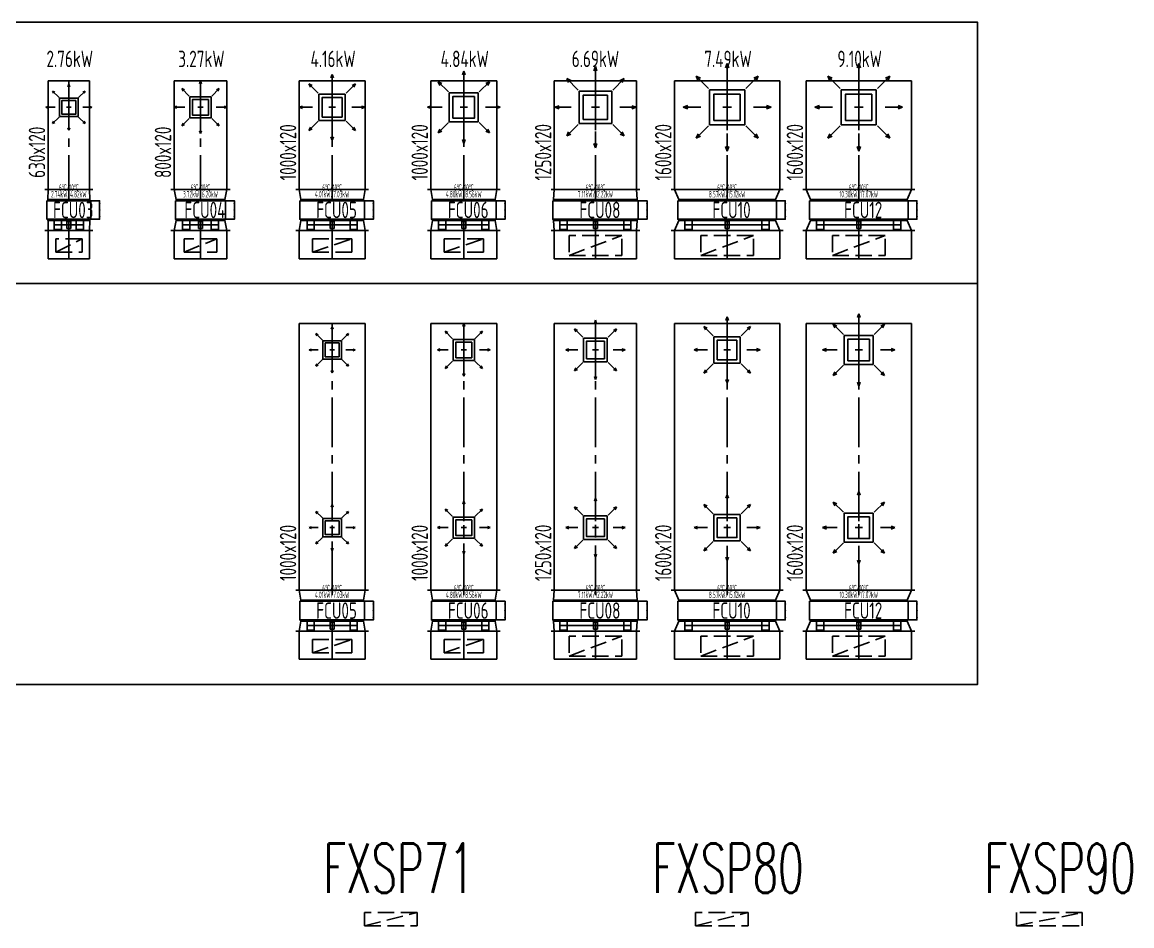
# Model space of a CAD drawing. Extents: x -671963 to 2381076, y -56129 to 1796010.
# Drawn here: x 163155 to 180012, y -41506 to -27779 of the extents above; entities that cross this region are included whole.
import ezdxf
from ezdxf.enums import TextEntityAlignment as Align

# ---------------------------------------------------------------- set-up
doc = ezdxf.new("R2010")
doc.units = 0
doc.header["$LTSCALE"] = 1000
for name, pattern in [('CENTER2', [1.125, 0.75, -0.125, 0.125, -0.125]), ('DASH', [0.35, 0.25, -0.1]), ('HIDDEN', [9.525, 6.35, -3.175])]:
    doc.linetypes.add(name, pattern=pattern)
doc.layers.get('0').update_dxf_attribs({"linetype": 'CONTINUOUS'})
doc.layers.add('AI-注释', color=6, linetype='CONTINUOUS', plot=False)
doc.layers.add('H-DUCT-ACON-MID', color=252, linetype='CENTER2', plot=False)
for name, color, linetype in [('H-DAPP-AAPP', 3, 'CONTINUOUS'), ('H-DAPP-GRIL', 11, 'CONTINUOUS'), ('H-DUCT-ACON', 2, 'CONTINUOUS'), ('H-EQUP-FC', 4, 'CONTINUOUS'), ('M-A-TEXT', 3, 'CONTINUOUS')]:
    doc.layers.add(name, color=color, linetype=linetype)
doc.styles.add('M-TEXT1', font='tj-romans1.shx', dxfattribs={"width": 0.7, "bigfont": 'tj-hztxt1.shx'})
doc.styles.add('TH-STYLE3', font='tssdeng.shx', dxfattribs={"width": 0.8, "bigfont": 'tssdchn.shx'})

# ---------------------------------------------------------------- blocks, each defined once
blk = doc.blocks.new('*U127')
blk.add_line((-232, -388), (232, -388))
for points in [[(-318, -19), (318, -19), (318, 0), (-318, 0)], [(-332, -19), (332, -19), (332, -302), (-332, -302)], [(332, -302), (466, -302), (466, -19), (332, -19)], [(-318, -321), (318, -321), (318, -302), (-318, -302)], [(-222, -456), (-112, -456), (-112, -321), (-222, -321)], [(-30, -441), (30, -441), (30, -336), (-30, -336)], [(222, -456), (112, -456), (112, -321), (222, -321)]]:
    blk.add_lwpolyline(points, close=True)
for p in [(466, -61), (466, -160), (466, -260)]:
    blk.add_point(p)
at = {"color": 3, "style": 'TH-STYLE3', "width": 0.7}
blk.add_text('FCU03', height=250, dxfattribs=at).set_placement((67, -160), align=Align.MIDDLE)
at = {"layer": 'AI-注释', "color": 6, "style": 'TH-STYLE3', "width": 0.5}
for tag, p in [('冷水温差/热水温差', (0, 180)), ('制冷量/制热量', (0, 80))]:
    blk.add_attdef(tag, text='', height=100, dxfattribs=at).set_placement(p, align=Align.MIDDLE)
blk = doc.blocks.new('*U128')
blk.add_line((-282, -388), (282, -388))
for points in [[(-368, -19), (368, -19), (368, 0), (-368, 0)], [(-382, -19), (382, -19), (382, -302), (-382, -302)], [(382, -302), (516, -302), (516, -19), (382, -19)], [(-368, -321), (368, -321), (368, -302), (-368, -302)], [(-272, -456), (-162, -456), (-162, -321), (-272, -321)], [(-30, -441), (30, -441), (30, -336), (-30, -336)], [(272, -456), (162, -456), (162, -321), (272, -321)]]:
    blk.add_lwpolyline(points, close=True)
for p in [(516, -61), (516, -160), (516, -260)]:
    blk.add_point(p)
at = {"color": 3, "style": 'TH-STYLE3', "width": 0.7}
blk.add_text('FCU04', height=250, dxfattribs=at).set_placement((67, -160), align=Align.MIDDLE)
at = {"layer": 'AI-注释', "color": 6, "style": 'TH-STYLE3', "width": 0.5}
for tag, p in [('冷水温差/热水温差', (0, 180)), ('制冷量/制热量', (0, 80))]:
    blk.add_attdef(tag, text='', height=100, dxfattribs=at).set_placement(p, align=Align.MIDDLE)
blk = doc.blocks.new('*U129')
blk.add_line((-392, -388), (392, -388))
for points in [[(-478, -19), (478, -19), (478, 0), (-478, 0)], [(-492, -19), (492, -19), (492, -302), (-492, -302)], [(492, -302), (626, -302), (626, -19), (492, -19)], [(-478, -321), (478, -321), (478, -302), (-478, -302)], [(-382, -456), (-272, -456), (-272, -321), (-382, -321)], [(-30, -441), (30, -441), (30, -336), (-30, -336)], [(382, -456), (272, -456), (272, -321), (382, -321)]]:
    blk.add_lwpolyline(points, close=True)
for p in [(626, -61), (626, -160), (626, -260)]:
    blk.add_point(p)
at = {"color": 3, "style": 'TH-STYLE3', "width": 0.7}
blk.add_text('FCU05', height=250, dxfattribs=at).set_placement((67, -160), align=Align.MIDDLE)
at = {"layer": 'AI-注释', "color": 6, "style": 'TH-STYLE3', "width": 0.5}
for tag, p in [('冷水温差/热水温差', (0, 180)), ('制冷量/制热量', (0, 80))]:
    blk.add_attdef(tag, text='', height=100, dxfattribs=at).set_placement(p, align=Align.MIDDLE)
blk = doc.blocks.new('*U130')
blk.add_line((-392, -388), (392, -388))
for points in [[(-478, -19), (478, -19), (478, 0), (-478, 0)], [(-492, -19), (492, -19), (492, -302), (-492, -302)], [(492, -302), (626, -302), (626, -19), (492, -19)], [(-478, -321), (478, -321), (478, -302), (-478, -302)], [(-382, -456), (-272, -456), (-272, -321), (-382, -321)], [(-30, -441), (30, -441), (30, -336), (-30, -336)], [(382, -456), (272, -456), (272, -321), (382, -321)]]:
    blk.add_lwpolyline(points, close=True)
for p in [(626, -61), (626, -160), (626, -260)]:
    blk.add_point(p)
at = {"color": 3, "style": 'TH-STYLE3', "width": 0.7}
blk.add_text('FCU06', height=250, dxfattribs=at).set_placement((67, -160), align=Align.MIDDLE)
at = {"layer": 'AI-注释', "color": 6, "style": 'TH-STYLE3', "width": 0.5}
for tag, p in [('冷水温差/热水温差', (0, 180)), ('制冷量/制热量', (0, 80))]:
    blk.add_attdef(tag, text='', height=100, dxfattribs=at).set_placement(p, align=Align.MIDDLE)
blk = doc.blocks.new('*U131')
blk.add_line((-550, -388), (550, -388))
for points in [[(-635, -19), (635, -19), (635, 0), (-635, 0)], [(-650, -19), (650, -19), (650, -302), (-650, -302)], [(650, -302), (784, -302), (784, -19), (650, -19)], [(-635, -321), (635, -321), (635, -302), (-635, -302)], [(-540, -456), (-430, -456), (-430, -321), (-540, -321)], [(-30, -441), (30, -441), (30, -336), (-30, -336)], [(540, -456), (430, -456), (430, -321), (540, -321)]]:
    blk.add_lwpolyline(points, close=True)
for p in [(784, -61), (784, -160), (784, -260)]:
    blk.add_point(p)
at = {"color": 3, "style": 'TH-STYLE3', "width": 0.7}
blk.add_text('FCU08', height=250, dxfattribs=at).set_placement((67, -160), align=Align.MIDDLE)
at = {"layer": 'AI-注释', "color": 6, "style": 'TH-STYLE3', "width": 0.5}
for tag, p in [('冷水温差/热水温差', (0, 180)), ('制冷量/制热量', (0, 80))]:
    blk.add_attdef(tag, text='', height=100, dxfattribs=at).set_placement(p, align=Align.MIDDLE)
blk = doc.blocks.new('*U132')
blk.add_line((-650, -388), (650, -388))
for points in [[(-735, -19), (735, -19), (735, 0), (-735, 0)], [(-750, -19), (750, -19), (750, -302), (-750, -302)], [(750, -302), (884, -302), (884, -19), (750, -19)], [(-735, -321), (735, -321), (735, -302), (-735, -302)], [(-640, -456), (-530, -456), (-530, -321), (-640, -321)], [(-30, -441), (30, -441), (30, -336), (-30, -336)], [(640, -456), (530, -456), (530, -321), (640, -321)]]:
    blk.add_lwpolyline(points, close=True)
for p in [(884, -61), (884, -160), (884, -260)]:
    blk.add_point(p)
at = {"color": 3, "style": 'TH-STYLE3', "width": 0.7}
blk.add_text('FCU10', height=250, dxfattribs=at).set_placement((67, -160), align=Align.MIDDLE)
at = {"layer": 'AI-注释', "color": 6, "style": 'TH-STYLE3', "width": 0.5}
for tag, p in [('冷水温差/热水温差', (0, 180)), ('制冷量/制热量', (0, 80))]:
    blk.add_attdef(tag, text='', height=100, dxfattribs=at).set_placement(p, align=Align.MIDDLE)
blk = doc.blocks.new('*U133')
blk.add_line((-650, -388), (650, -388))
for points in [[(-735, -19), (735, -19), (735, 0), (-735, 0)], [(-750, -19), (750, -19), (750, -302), (-750, -302)], [(750, -302), (884, -302), (884, -19), (750, -19)], [(-735, -321), (735, -321), (735, -302), (-735, -302)], [(-640, -456), (-530, -456), (-530, -321), (-640, -321)], [(-30, -441), (30, -441), (30, -336), (-30, -336)], [(640, -456), (530, -456), (530, -321), (640, -321)]]:
    blk.add_lwpolyline(points, close=True)
for p in [(884, -61), (884, -160), (884, -260)]:
    blk.add_point(p)
at = {"color": 3, "style": 'TH-STYLE3', "width": 0.7}
blk.add_text('FCU12', height=250, dxfattribs=at).set_placement((67, -160), align=Align.MIDDLE)
at = {"layer": 'AI-注释', "color": 6, "style": 'TH-STYLE3', "width": 0.5}
for tag, p in [('冷水温差/热水温差', (0, 180)), ('制冷量/制热量', (0, 80))]:
    blk.add_attdef(tag, text='', height=100, dxfattribs=at).set_placement(p, align=Align.MIDDLE)
blk = doc.blocks.new('*U196')
for p, q in [((0, 350), (-13, 313)), ((0, 210), (0, 350)), ((0, 350), (13, 313)), ((-247, 247), (-231, 212)), ((-247, 247), (-212, 231)), ((-148, 148), (-247, 247)), ((148, 148), (247, 247)), ((247, 247), (212, 231)), ((247, 247), (231, 212)), ((-350, 0), (-313, 13)), ((-350, 0), (-313, -13)), ((-210, 0), (-350, 0)), ((-35, 0), (35, 0)), ((0, 35), (0, -35)), ((210, 0), (350, 0)), ((350, 0), (313, 13)), ((350, 0), (313, -13)), ((-148, -148), (-247, -247)), ((148, -148), (247, -247)), ((-247, -247), (-231, -212)), ((-247, -247), (-212, -231)), ((0, -350), (-13, -313)), ((0, -210), (0, -350)), ((0, -350), (13, -313)), ((247, -247), (212, -231)), ((247, -247), (231, -212))]:
    blk.add_line(p, q)
at = {"linetype": 'HIDDEN'}
blk.add_lwpolyline([(-140, -140), (140, -140), (140, 140), (-140, 140)], close=True, dxfattribs=at)
blk.add_lwpolyline([(-105, -105), (105, -105), (105, 105), (-105, 105)], close=True)
at = {"layer": 'AI-注释', "style": 'TH-STYLE3', "width": 0.7}
blk.add_attdef('风量', text='', height=100, dxfattribs=at).set_placement((0, 0), align=Align.MIDDLE_CENTER)
blk = doc.blocks.new('*U176')
at = {"linetype": 'DASH'}
blk.add_line((-200, -100), (200, 100), dxfattribs=at)
blk.add_lwpolyline([(-200, -100), (200, -100), (200, 100), (-200, 100)], close=True, dxfattribs=at)
at = {"layer": 'AI-注释', "style": 'TH-STYLE3', "width": 0.7}
blk.add_attdef('风量', text='', height=100, dxfattribs=at).set_placement((0, 0), align=Align.MIDDLE_CENTER)
blk = doc.blocks.new('*U177')
for p, q in [((0, 400), (-15, 358)), ((0, 240), (0, 400)), ((0, 400), (15, 358)), ((-283, 283), (-264, 243)), ((-283, 283), (-243, 264)), ((-170, 170), (-283, 283)), ((170, 170), (283, 283)), ((283, 283), (243, 264)), ((283, 283), (264, 243)), ((-400, 0), (-358, 15)), ((-400, 0), (-358, -15)), ((-240, 0), (-400, 0)), ((-40, 0), (40, 0)), ((0, 40), (0, -40)), ((240, 0), (400, 0)), ((400, 0), (358, 15)), ((400, 0), (358, -15)), ((-170, -170), (-283, -283)), ((-283, -283), (-264, -243)), ((-283, -283), (-243, -264)), ((0, -240), (0, -400)), ((170, -170), (283, -283)), ((283, -283), (243, -264)), ((283, -283), (264, -243)), ((0, -400), (-15, -358)), ((0, -400), (15, -358))]:
    blk.add_line(p, q)
at = {"linetype": 'HIDDEN'}
blk.add_lwpolyline([(-160, -160), (160, -160), (160, 160), (-160, 160)], close=True, dxfattribs=at)
blk.add_lwpolyline([(-120, -120), (120, -120), (120, 120), (-120, 120)], close=True)
at = {"layer": 'AI-注释', "style": 'TH-STYLE3', "width": 0.7}
blk.add_attdef('风量', text='', height=100, dxfattribs=at).set_placement((0, 0), align=Align.MIDDLE_CENTER)
blk = doc.blocks.new('*U175')
at = {"linetype": 'DASH'}
blk.add_line((-250, -100), (250, 100), dxfattribs=at)
blk.add_lwpolyline([(-250, -100), (250, -100), (250, 100), (-250, 100)], close=True, dxfattribs=at)
at = {"layer": 'AI-注释', "style": 'TH-STYLE3', "width": 0.7}
blk.add_attdef('风量', text='', height=100, dxfattribs=at).set_placement((0, 0), align=Align.MIDDLE_CENTER)
blk = doc.blocks.new('*U193')
for p, q in [((-354, 354), (-330, 303)), ((-354, 354), (-303, 330)), ((-212, 212), (-354, 354)), ((0, 500), (-19, 448)), ((0, 300), (0, 500)), ((0, 500), (19, 448)), ((212, 212), (354, 354)), ((354, 354), (303, 330)), ((354, 354), (330, 303)), ((-500, 0), (-448, 19)), ((-500, 0), (-448, -19)), ((-300, 0), (-500, 0)), ((-50, 0), (50, 0)), ((0, 50), (0, -50)), ((300, 0), (500, 0)), ((500, 0), (448, 19)), ((500, 0), (448, -19)), ((-212, -212), (-354, -354)), ((-354, -354), (-330, -303)), ((-354, -354), (-303, -330)), ((0, -300), (0, -500)), ((212, -212), (354, -354)), ((354, -354), (303, -330)), ((354, -354), (330, -303)), ((0, -500), (-19, -448)), ((0, -500), (19, -448))]:
    blk.add_line(p, q)
at = {"linetype": 'HIDDEN'}
blk.add_lwpolyline([(-200, -200), (200, -200), (200, 200), (-200, 200)], close=True, dxfattribs=at)
blk.add_lwpolyline([(-150, -150), (150, -150), (150, 150), (-150, 150)], close=True)
at = {"layer": 'AI-注释', "style": 'TH-STYLE3', "width": 0.7}
blk.add_attdef('风量', text='', height=100, dxfattribs=at).set_placement((0, 0), align=Align.MIDDLE_CENTER)
blk = doc.blocks.new('*U181')
for p, q in [((0, 550), (-21, 492)), ((0, 330), (0, 550)), ((0, 550), (21, 492)), ((-389, 389), (-363, 333)), ((-389, 389), (-333, 363)), ((-233, 233), (-389, 389)), ((233, 233), (389, 389)), ((389, 389), (333, 363)), ((389, 389), (363, 333)), ((-550, 0), (-492, 21)), ((-550, 0), (-492, -21)), ((-330, 0), (-550, 0)), ((-55, 0), (55, 0)), ((0, 55), (0, -55)), ((330, 0), (550, 0)), ((550, 0), (492, 21)), ((550, 0), (492, -21)), ((-233, -233), (-389, -389)), ((-389, -389), (-363, -333)), ((0, -330), (0, -550)), ((233, -233), (389, -389)), ((389, -389), (363, -333)), ((-389, -389), (-333, -363)), ((0, -550), (-21, -492)), ((0, -550), (21, -492)), ((389, -389), (333, -363))]:
    blk.add_line(p, q)
at = {"linetype": 'HIDDEN'}
blk.add_lwpolyline([(-220, -220), (220, -220), (220, 220), (-220, 220)], close=True, dxfattribs=at)
blk.add_lwpolyline([(-165, -165), (165, -165), (165, 165), (-165, 165)], close=True)
at = {"layer": 'AI-注释', "style": 'TH-STYLE3', "width": 0.7}
blk.add_attdef('风量', text='', height=100, dxfattribs=at).set_placement((0, 0), align=Align.MIDDLE_CENTER)
blk = doc.blocks.new('*U178')
for p, q in [((0, 617), (-23, 552)), ((0, 370), (0, 617)), ((0, 617), (23, 552)), ((-436, 436), (-407, 374)), ((-436, 436), (-374, 407)), ((-262, 262), (-436, 436)), ((262, 262), (436, 436)), ((436, 436), (374, 407)), ((436, 436), (407, 374)), ((-617, 0), (-552, 23)), ((-617, 0), (-552, -23)), ((-370, 0), (-617, 0)), ((-62, 0), (62, 0)), ((0, 62), (0, -62)), ((370, 0), (617, 0)), ((617, 0), (552, 23)), ((617, 0), (552, -23)), ((-262, -262), (-436, -436)), ((262, -262), (436, -436)), ((-436, -436), (-407, -374)), ((-436, -436), (-374, -407)), ((0, -370), (0, -617)), ((436, -436), (374, -407)), ((436, -436), (407, -374)), ((0, -617), (-23, -552)), ((0, -617), (23, -552))]:
    blk.add_line(p, q)
at = {"linetype": 'HIDDEN'}
blk.add_lwpolyline([(-247, -247), (247, -247), (247, 247), (-247, 247)], close=True, dxfattribs=at)
blk.add_lwpolyline([(-185, -185), (185, -185), (185, 185), (-185, 185)], close=True)
at = {"layer": 'AI-注释', "style": 'TH-STYLE3', "width": 0.7}
blk.add_attdef('风量', text='', height=100, dxfattribs=at).set_placement((0, 0), align=Align.MIDDLE_CENTER)
blk = doc.blocks.new('*U182')
for p, q in [((0, 667), (-25, 597)), ((0, 400), (0, 667)), ((0, 667), (25, 597)), ((-471, 471), (-440, 404)), ((-471, 471), (-404, 440)), ((-283, 283), (-471, 471)), ((283, 283), (471, 471)), ((471, 471), (404, 440)), ((471, 471), (440, 404)), ((-667, 0), (-597, 25)), ((-667, 0), (-597, -25)), ((-400, 0), (-667, 0)), ((-67, 0), (67, 0)), ((0, 67), (0, -67)), ((400, 0), (667, 0)), ((667, 0), (597, 25)), ((667, 0), (597, -25)), ((-283, -283), (-471, -471)), ((283, -283), (471, -471)), ((-471, -471), (-440, -404)), ((-471, -471), (-404, -440)), ((0, -400), (0, -667)), ((471, -471), (404, -440)), ((471, -471), (440, -404)), ((0, -667), (-25, -597)), ((0, -667), (25, -597))]:
    blk.add_line(p, q)
at = {"linetype": 'HIDDEN'}
blk.add_lwpolyline([(-267, -267), (267, -267), (267, 267), (-267, 267)], close=True, dxfattribs=at)
blk.add_lwpolyline([(-200, -200), (200, -200), (200, 200), (-200, 200)], close=True)
at = {"layer": 'AI-注释', "style": 'TH-STYLE3', "width": 0.7}
blk.add_attdef('风量', text='', height=100, dxfattribs=at).set_placement((0, 0), align=Align.MIDDLE_CENTER)
blk = doc.blocks.new('*U179')
for p, q in [((0, 667), (-25, 597)), ((0, 400), (0, 667)), ((0, 667), (25, 597)), ((-471, 471), (-440, 404)), ((-471, 471), (-404, 440)), ((-283, 283), (-471, 471)), ((283, 283), (471, 471)), ((471, 471), (404, 440)), ((471, 471), (440, 404)), ((-667, 0), (-597, 25)), ((-667, 0), (-597, -25)), ((-400, 0), (-667, 0)), ((-67, 0), (67, 0)), ((0, 67), (0, -67)), ((400, 0), (667, 0)), ((667, 0), (597, 25)), ((667, 0), (597, -25)), ((-283, -283), (-471, -471)), ((283, -283), (471, -471)), ((-471, -471), (-440, -404)), ((-471, -471), (-404, -440)), ((0, -400), (0, -667)), ((471, -471), (404, -440)), ((471, -471), (440, -404)), ((0, -667), (-25, -597)), ((0, -667), (25, -597))]:
    blk.add_line(p, q)
at = {"linetype": 'HIDDEN'}
blk.add_lwpolyline([(-267, -267), (267, -267), (267, 267), (-267, 267)], close=True, dxfattribs=at)
blk.add_lwpolyline([(-200, -200), (200, -200), (200, 200), (-200, 200)], close=True)
at = {"layer": 'AI-注释', "style": 'TH-STYLE3', "width": 0.7}
blk.add_attdef('风量', text='', height=100, dxfattribs=at).set_placement((0, 0), align=Align.MIDDLE_CENTER)
blk = doc.blocks.new('*U180')
at = {"linetype": 'DASH'}
blk.add_line((-300, -100), (300, 100), dxfattribs=at)
blk.add_lwpolyline([(-300, -100), (300, -100), (300, 100), (-300, 100)], close=True, dxfattribs=at)
at = {"layer": 'AI-注释', "style": 'TH-STYLE3', "width": 0.7}
blk.add_attdef('风量', text='', height=100, dxfattribs=at).set_placement((0, 0), align=Align.MIDDLE_CENTER)
blk = doc.blocks.new('*U183')
at = {"linetype": 'DASH'}
blk.add_line((-300, -100), (300, 100), dxfattribs=at)
blk.add_lwpolyline([(-300, -100), (300, -100), (300, 100), (-300, 100)], close=True, dxfattribs=at)
at = {"layer": 'AI-注释', "style": 'TH-STYLE3', "width": 0.7}
blk.add_attdef('风量', text='', height=100, dxfattribs=at).set_placement((0, 0), align=Align.MIDDLE_CENTER)
blk = doc.blocks.new('*U184')
at = {"linetype": 'DASH'}
blk.add_line((-400, -150), (400, 150), dxfattribs=at)
blk.add_lwpolyline([(-400, -150), (400, -150), (400, 150), (-400, 150)], close=True, dxfattribs=at)
at = {"layer": 'AI-注释', "style": 'TH-STYLE3', "width": 0.7}
blk.add_attdef('风量', text='', height=100, dxfattribs=at).set_placement((0, 0), align=Align.MIDDLE_CENTER)
blk = doc.blocks.new('*U194')
at = {"linetype": 'DASH'}
blk.add_line((-400, -150), (400, 150), dxfattribs=at)
blk.add_lwpolyline([(-400, -150), (400, -150), (400, 150), (-400, 150)], close=True, dxfattribs=at)
at = {"layer": 'AI-注释', "style": 'TH-STYLE3', "width": 0.7}
blk.add_attdef('风量', text='', height=100, dxfattribs=at).set_placement((0, 0), align=Align.MIDDLE_CENTER)
blk = doc.blocks.new('*U195')
at = {"linetype": 'DASH'}
blk.add_line((-400, -150), (400, 150), dxfattribs=at)
blk.add_lwpolyline([(-400, -150), (400, -150), (400, 150), (-400, 150)], close=True, dxfattribs=at)
at = {"layer": 'AI-注释', "style": 'TH-STYLE3', "width": 0.7}
blk.add_attdef('风量', text='', height=100, dxfattribs=at).set_placement((0, 0), align=Align.MIDDLE_CENTER)
blk = doc.blocks.new('*U185')
for p, q in [((0, 400), (-15, 358)), ((0, 240), (0, 400)), ((0, 400), (15, 358)), ((-283, 283), (-264, 243)), ((-283, 283), (-243, 264)), ((-170, 170), (-283, 283)), ((170, 170), (283, 283)), ((283, 283), (243, 264)), ((283, 283), (264, 243)), ((-400, 0), (-358, 15)), ((-400, 0), (-358, -15)), ((-240, 0), (-400, 0)), ((-40, 0), (40, 0)), ((0, 40), (0, -40)), ((240, 0), (400, 0)), ((400, 0), (358, 15)), ((400, 0), (358, -15)), ((-170, -170), (-283, -283)), ((-283, -283), (-264, -243)), ((-283, -283), (-243, -264)), ((0, -240), (0, -400)), ((170, -170), (283, -283)), ((283, -283), (243, -264)), ((283, -283), (264, -243)), ((0, -400), (-15, -358)), ((0, -400), (15, -358))]:
    blk.add_line(p, q)
at = {"linetype": 'HIDDEN'}
blk.add_lwpolyline([(-160, -160), (160, -160), (160, 160), (-160, 160)], close=True, dxfattribs=at)
blk.add_lwpolyline([(-120, -120), (120, -120), (120, 120), (-120, 120)], close=True)
at = {"layer": 'AI-注释', "style": 'TH-STYLE3', "width": 0.7}
blk.add_attdef('风量', text='', height=100, dxfattribs=at).set_placement((0, 0), align=Align.MIDDLE_CENTER)
blk = doc.blocks.new('*U186')
for p, q in [((0, 450), (-17, 403)), ((0, 270), (0, 450)), ((0, 450), (17, 403)), ((-318, 318), (-297, 273)), ((-318, 318), (-273, 297)), ((-191, 191), (-318, 318)), ((191, 191), (318, 318)), ((318, 318), (273, 297)), ((318, 318), (297, 273)), ((-450, 0), (-403, 17)), ((-450, 0), (-403, -17)), ((-270, 0), (-450, 0)), ((-45, 0), (45, 0)), ((0, 45), (0, -45)), ((270, 0), (450, 0)), ((450, 0), (403, 17)), ((450, 0), (403, -17)), ((-191, -191), (-318, -318)), ((-318, -318), (-297, -273)), ((-318, -318), (-273, -297)), ((0, -270), (0, -450)), ((191, -191), (318, -318)), ((318, -318), (273, -297)), ((318, -318), (297, -273)), ((0, -450), (-17, -403)), ((0, -450), (17, -403))]:
    blk.add_line(p, q)
at = {"linetype": 'HIDDEN'}
blk.add_lwpolyline([(-180, -180), (180, -180), (180, 180), (-180, 180)], close=True, dxfattribs=at)
blk.add_lwpolyline([(-135, -135), (135, -135), (135, 135), (-135, 135)], close=True)
at = {"layer": 'AI-注释', "style": 'TH-STYLE3', "width": 0.7}
blk.add_attdef('风量', text='', height=100, dxfattribs=at).set_placement((0, 0), align=Align.MIDDLE_CENTER)
blk = doc.blocks.new('*U187')
for p, q in [((-354, 354), (-330, 303)), ((-354, 354), (-303, 330)), ((-212, 212), (-354, 354)), ((0, 500), (-19, 448)), ((0, 300), (0, 500)), ((0, 500), (19, 448)), ((212, 212), (354, 354)), ((354, 354), (303, 330)), ((354, 354), (330, 303)), ((-500, 0), (-448, 19)), ((-500, 0), (-448, -19)), ((-300, 0), (-500, 0)), ((-50, 0), (50, 0)), ((0, 50), (0, -50)), ((300, 0), (500, 0)), ((500, 0), (448, 19)), ((500, 0), (448, -19)), ((-212, -212), (-354, -354)), ((-354, -354), (-330, -303)), ((-354, -354), (-303, -330)), ((0, -300), (0, -500)), ((212, -212), (354, -354)), ((354, -354), (303, -330)), ((354, -354), (330, -303)), ((0, -500), (-19, -448)), ((0, -500), (19, -448))]:
    blk.add_line(p, q)
at = {"linetype": 'HIDDEN'}
blk.add_lwpolyline([(-200, -200), (200, -200), (200, 200), (-200, 200)], close=True, dxfattribs=at)
blk.add_lwpolyline([(-150, -150), (150, -150), (150, 150), (-150, 150)], close=True)
at = {"layer": 'AI-注释', "style": 'TH-STYLE3', "width": 0.7}
blk.add_attdef('风量', text='', height=100, dxfattribs=at).set_placement((0, 0), align=Align.MIDDLE_CENTER)
blk = doc.blocks.new('*U188')
at = {"linetype": 'DASH'}
blk.add_line((-300, -100), (300, 100), dxfattribs=at)
blk.add_lwpolyline([(-300, -100), (300, -100), (300, 100), (-300, 100)], close=True, dxfattribs=at)
at = {"layer": 'AI-注释', "style": 'TH-STYLE3', "width": 0.7}
blk.add_attdef('风量', text='', height=100, dxfattribs=at).set_placement((0, 0), align=Align.MIDDLE_CENTER)
blk = doc.blocks.new('*U189')
at = {"linetype": 'DASH'}
blk.add_line((-300, -100), (300, 100), dxfattribs=at)
blk.add_lwpolyline([(-300, -100), (300, -100), (300, 100), (-300, 100)], close=True, dxfattribs=at)
at = {"layer": 'AI-注释', "style": 'TH-STYLE3', "width": 0.7}
blk.add_attdef('风量', text='', height=100, dxfattribs=at).set_placement((0, 0), align=Align.MIDDLE_CENTER)
blk = doc.blocks.new('*U190')
at = {"linetype": 'DASH'}
blk.add_line((-400, -150), (400, 150), dxfattribs=at)
blk.add_lwpolyline([(-400, -150), (400, -150), (400, 150), (-400, 150)], close=True, dxfattribs=at)
at = {"layer": 'AI-注释', "style": 'TH-STYLE3', "width": 0.7}
blk.add_attdef('风量', text='', height=100, dxfattribs=at).set_placement((0, 0), align=Align.MIDDLE_CENTER)
blk = doc.blocks.new('*U191')
at = {"linetype": 'DASH'}
blk.add_line((-400, -150), (400, 150), dxfattribs=at)
blk.add_lwpolyline([(-400, -150), (400, -150), (400, 150), (-400, 150)], close=True, dxfattribs=at)
at = {"layer": 'AI-注释', "style": 'TH-STYLE3', "width": 0.7}
blk.add_attdef('风量', text='', height=100, dxfattribs=at).set_placement((0, 0), align=Align.MIDDLE_CENTER)
blk = doc.blocks.new('*U192')
at = {"linetype": 'DASH'}
blk.add_line((-400, -150), (400, 150), dxfattribs=at)
blk.add_lwpolyline([(-400, -150), (400, -150), (400, 150), (-400, 150)], close=True, dxfattribs=at)
at = {"layer": 'AI-注释', "style": 'TH-STYLE3', "width": 0.7}
blk.add_attdef('风量', text='', height=100, dxfattribs=at).set_placement((0, 0), align=Align.MIDDLE_CENTER)
blk = doc.blocks.new('*U198')
for p, q in [((0, 400), (-15, 358)), ((0, 240), (0, 400)), ((0, 400), (15, 358)), ((-283, 283), (-264, 243)), ((-283, 283), (-243, 264)), ((-170, 170), (-283, 283)), ((170, 170), (283, 283)), ((283, 283), (243, 264)), ((283, 283), (264, 243)), ((-400, 0), (-358, 15)), ((-400, 0), (-358, -15)), ((-240, 0), (-400, 0)), ((-40, 0), (40, 0)), ((0, 40), (0, -40)), ((240, 0), (400, 0)), ((400, 0), (358, 15)), ((400, 0), (358, -15)), ((-170, -170), (-283, -283)), ((-283, -283), (-264, -243)), ((-283, -283), (-243, -264)), ((0, -240), (0, -400)), ((170, -170), (283, -283)), ((283, -283), (243, -264)), ((283, -283), (264, -243)), ((0, -400), (-15, -358)), ((0, -400), (15, -358))]:
    blk.add_line(p, q)
at = {"linetype": 'HIDDEN'}
blk.add_lwpolyline([(-160, -160), (160, -160), (160, 160), (-160, 160)], close=True, dxfattribs=at)
blk.add_lwpolyline([(-120, -120), (120, -120), (120, 120), (-120, 120)], close=True)
at = {"layer": 'AI-注释', "style": 'TH-STYLE3', "width": 0.7}
blk.add_attdef('风量', text='', height=100, dxfattribs=at).set_placement((0, 0), align=Align.MIDDLE_CENTER)
blk = doc.blocks.new('*U199')
for p, q in [((0, 450), (-17, 403)), ((0, 270), (0, 450)), ((0, 450), (17, 403)), ((-318, 318), (-297, 273)), ((-318, 318), (-273, 297)), ((-191, 191), (-318, 318)), ((191, 191), (318, 318)), ((318, 318), (273, 297)), ((318, 318), (297, 273)), ((-450, 0), (-403, 17)), ((-450, 0), (-403, -17)), ((-270, 0), (-450, 0)), ((-45, 0), (45, 0)), ((0, 45), (0, -45)), ((270, 0), (450, 0)), ((450, 0), (403, 17)), ((450, 0), (403, -17)), ((-191, -191), (-318, -318)), ((-318, -318), (-297, -273)), ((-318, -318), (-273, -297)), ((0, -270), (0, -450)), ((191, -191), (318, -318)), ((318, -318), (273, -297)), ((318, -318), (297, -273)), ((0, -450), (-17, -403)), ((0, -450), (17, -403))]:
    blk.add_line(p, q)
at = {"linetype": 'HIDDEN'}
blk.add_lwpolyline([(-180, -180), (180, -180), (180, 180), (-180, 180)], close=True, dxfattribs=at)
blk.add_lwpolyline([(-135, -135), (135, -135), (135, 135), (-135, 135)], close=True)
at = {"layer": 'AI-注释', "style": 'TH-STYLE3', "width": 0.7}
blk.add_attdef('风量', text='', height=100, dxfattribs=at).set_placement((0, 0), align=Align.MIDDLE_CENTER)
blk = doc.blocks.new('*U200')
for p, q in [((-354, 354), (-330, 303)), ((-354, 354), (-303, 330)), ((-212, 212), (-354, 354)), ((0, 500), (-19, 448)), ((0, 300), (0, 500)), ((0, 500), (19, 448)), ((212, 212), (354, 354)), ((354, 354), (303, 330)), ((354, 354), (330, 303)), ((-500, 0), (-448, 19)), ((-500, 0), (-448, -19)), ((-300, 0), (-500, 0)), ((-50, 0), (50, 0)), ((0, 50), (0, -50)), ((300, 0), (500, 0)), ((500, 0), (448, 19)), ((500, 0), (448, -19)), ((-212, -212), (-354, -354)), ((-354, -354), (-330, -303)), ((-354, -354), (-303, -330)), ((0, -300), (0, -500)), ((212, -212), (354, -354)), ((354, -354), (303, -330)), ((354, -354), (330, -303)), ((0, -500), (-19, -448)), ((0, -500), (19, -448))]:
    blk.add_line(p, q)
at = {"linetype": 'HIDDEN'}
blk.add_lwpolyline([(-200, -200), (200, -200), (200, 200), (-200, 200)], close=True, dxfattribs=at)
blk.add_lwpolyline([(-150, -150), (150, -150), (150, 150), (-150, 150)], close=True)
at = {"layer": 'AI-注释', "style": 'TH-STYLE3', "width": 0.7}
blk.add_attdef('风量', text='', height=100, dxfattribs=at).set_placement((0, 0), align=Align.MIDDLE_CENTER)
blk = doc.blocks.new('*U206')
at = {"linetype": 'DASH'}
blk.add_line((-400, -100), (400, 100), dxfattribs=at)
blk.add_lwpolyline([(-400, -100), (400, -100), (400, 100), (-400, 100)], close=True, dxfattribs=at)
at = {"layer": 'AI-注释', "style": 'TH-STYLE3', "width": 0.7}
blk.add_attdef('风量', text='', height=100, dxfattribs=at).set_placement((0, 0), align=Align.MIDDLE_CENTER)
blk = doc.blocks.new('*U207')
at = {"linetype": 'DASH'}
blk.add_line((-500, -100), (500, 100), dxfattribs=at)
blk.add_lwpolyline([(-500, -100), (500, -100), (500, 100), (-500, 100)], close=True, dxfattribs=at)
at = {"layer": 'AI-注释', "style": 'TH-STYLE3', "width": 0.7}
blk.add_attdef('风量', text='', height=100, dxfattribs=at).set_placement((0, 0), align=Align.MIDDLE_CENTER)

msp = doc.modelspace()

# ---------------------------------------------------------------- linework, layer by layer
msp.add_line((177668.5519, -31749.3984), (160171.1996, -31749.3984))
msp.add_lwpolyline([(160171.1996, -27779.26), (177668.5519, -27779.26), (177668.5519, -37839.7233), (160171.1996, -37839.7233)], close=True)
at = {"layer": 'H-DAPP-AAPP'}
for p, q in [((163498.5892, -30321.7229), (164228.5892, -30321.7229)), ((165413.5892, -30321.7229), (166313.5892, -30321.7229)), ((167313.5892, -30321.7229), (168413.5892, -30321.7229)), ((169313.5892, -30321.7229), (170413.5892, -30321.7229)), ((171188.5892, -30321.7229), (172538.5892, -30321.7229)), ((173013.5892, -30321.7229), (174713.5892, -30321.7229)), ((175013.5892, -30321.7229), (176713.5892, -30321.7229)), ((163498.5892, -30942.7229), (164228.5892, -30942.7229)), ((165413.5892, -30942.7229), (166313.5892, -30942.7229)), ((167313.5892, -30942.7229), (168413.5892, -30942.7229)), ((169313.5892, -30942.7229), (170413.5892, -30942.7229)), ((171188.5892, -30942.7229), (172538.5892, -30942.7229)), ((173013.5892, -30942.7229), (174713.5892, -30942.7229)), ((175013.5892, -30942.7229), (176713.5892, -30942.7229)), ((167313.5892, -36407.4484), (168413.5892, -36407.4484)), ((169313.5892, -36407.4484), (170413.5892, -36407.4484)), ((171188.5892, -36407.4484), (172538.5892, -36407.4484)), ((173013.5892, -36407.4484), (174713.5892, -36407.4484)), ((175013.5892, -36407.4484), (176713.5892, -36407.4484)), ((167313.5892, -37028.4484), (168413.5892, -37028.4484)), ((169313.5892, -37028.4484), (170413.5892, -37028.4484)), ((171188.5892, -37028.4484), (172538.5892, -37028.4484)), ((173013.5892, -37028.4484), (174713.5892, -37028.4484)), ((175013.5892, -37028.4484), (176713.5892, -37028.4484))]:
    msp.add_line(p, q, dxfattribs=at)
at = {"layer": 'H-DUCT-ACON'}
for p, q in [((163548.5892, -28671.7229), (163548.5892, -30321.7229)), ((163548.5892, -28671.7229), (164178.5892, -28671.7229)), ((164178.5892, -28671.7229), (164178.5892, -30321.7229)), ((165463.5892, -28671.7229), (165463.5892, -30321.7229)), ((165463.5892, -28671.7229), (166263.5892, -28671.7229)), ((166263.5892, -28671.7229), (166263.5892, -30321.7229)), ((167363.5892, -28671.7229), (167363.5892, -30321.7229)), ((167363.5892, -28671.7229), (168363.5892, -28671.7229)), ((168363.5892, -28671.7229), (168363.5892, -30321.7229)), ((169363.5892, -28671.7229), (169363.5892, -30321.7229)), ((169363.5892, -28671.7229), (170363.5892, -28671.7229)), ((170363.5892, -28671.7229), (170363.5892, -30321.7229)), ((171238.5892, -28671.7229), (171238.5892, -30321.7229)), ((171238.5892, -28671.7229), (172488.5892, -28671.7229)), ((172488.5892, -28671.7229), (172488.5892, -30321.7229)), ((173063.5892, -28671.7229), (173063.5892, -30321.7229)), ((173063.5892, -28671.7229), (174663.5892, -28671.7229)), ((174663.5892, -28671.7229), (174663.5892, -30321.7229)), ((175063.5892, -28671.7229), (175063.5892, -30321.7229)), ((175063.5892, -28671.7229), (176663.5892, -28671.7229)), ((176663.5892, -28671.7229), (176663.5892, -30321.7229)), ((163548.5892, -30321.7229), (163546.0892, -30471.7229)), ((164178.5892, -30321.7229), (164181.0892, -30471.7229)), ((165463.5892, -30321.7229), (165496.0892, -30471.7229)), ((166263.5892, -30321.7229), (166231.0892, -30471.7229)), ((167363.5892, -30321.7229), (167386.0892, -30471.7229)), ((168363.5892, -30321.7229), (168341.0892, -30471.7229)), ((169363.5892, -30321.7229), (169386.0892, -30471.7229)), ((170363.5892, -30321.7229), (170341.0892, -30471.7229)), ((171238.5892, -30321.7229), (171228.5892, -30471.7229)), ((172488.5892, -30321.7229), (172498.5892, -30471.7229)), ((173063.5892, -30321.7229), (173128.5892, -30471.7229)), ((174663.5892, -30321.7229), (174598.5892, -30471.7229)), ((175063.5892, -30321.7229), (175128.5892, -30471.7229)), ((176663.5892, -30321.7229), (176598.5892, -30471.7229)), ((163548.5892, -30942.7229), (163548.5892, -30792.7229)), ((164178.5892, -30942.7229), (164181.0892, -30792.7229)), ((165463.5892, -30942.7229), (165496.0892, -30792.7229)), ((166263.5892, -30942.7229), (166231.0892, -30792.7229)), ((167363.5892, -30942.7229), (167386.0892, -30792.7229)), ((168363.5892, -30942.7229), (168341.0892, -30792.7229)), ((169363.5892, -30942.7229), (169386.0892, -30792.7229)), ((170363.5892, -30942.7229), (170341.0892, -30792.7229)), ((171238.5892, -30942.7229), (171228.5892, -30792.7229)), ((172488.5892, -30942.7229), (172498.5892, -30792.7229)), ((173063.5892, -30942.7229), (173128.5892, -30792.7229)), ((174663.5892, -30942.7229), (174598.5892, -30792.7229)), ((175063.5892, -30942.7229), (175128.5892, -30792.7229)), ((176663.5892, -30942.7229), (176598.5892, -30792.7229)), ((163548.5892, -31371.7229), (163548.5892, -30942.7229)), ((164178.5892, -31371.7229), (164178.5892, -30942.7229)), ((165463.5892, -31371.7229), (165463.5892, -30942.7229)), ((166263.5892, -31371.7229), (166263.5892, -30942.7229)), ((167363.5892, -31371.7229), (167363.5892, -30942.7229)), ((168363.5892, -31371.7229), (168363.5892, -30942.7229)), ((169363.5892, -31371.7229), (169363.5892, -30942.7229)), ((170363.5892, -31371.7229), (170363.5892, -30942.7229)), ((171238.5892, -31371.7229), (171238.5892, -30942.7229)), ((172488.5892, -31371.7229), (172488.5892, -30942.7229)), ((173063.5892, -31371.7229), (173063.5892, -30942.7229)), ((174663.5892, -31371.7229), (174663.5892, -30942.7229)), ((175063.5892, -31371.7229), (175063.5892, -30942.7229)), ((176663.5892, -31371.7229), (176663.5892, -30942.7229)), ((164178.5892, -31371.7229), (163548.5892, -31371.7229)), ((166263.5892, -31371.7229), (165463.5892, -31371.7229)), ((168363.5892, -31371.7229), (167363.5892, -31371.7229)), ((170363.5892, -31371.7229), (169363.5892, -31371.7229)), ((172488.5892, -31371.7229), (171238.5892, -31371.7229)), ((174663.5892, -31371.7229), (173063.5892, -31371.7229)), ((176663.5892, -31371.7229), (175063.5892, -31371.7229)), ((167363.5892, -32357.4484), (167363.5892, -36407.4484)), ((167363.5892, -32357.4484), (168363.5892, -32357.4484)), ((168363.5892, -32357.4484), (168363.5892, -36407.4484)), ((169363.5892, -32357.4484), (169363.5892, -36407.4484)), ((169363.5892, -32357.4484), (170363.5892, -32357.4484)), ((170363.5892, -32357.4484), (170363.5892, -36407.4484)), ((171238.5892, -32357.4484), (171238.5892, -36407.4484)), ((171238.5892, -32357.4484), (172488.5892, -32357.4484)), ((172488.5892, -32357.4484), (172488.5892, -36407.4484)), ((173063.5892, -32357.4484), (173063.5892, -36407.4484)), ((173063.5892, -32357.4484), (174663.5892, -32357.4484)), ((174663.5892, -32357.4484), (174663.5892, -36407.4484)), ((175063.5892, -32357.4484), (175063.5892, -36407.4484)), ((175063.5892, -32357.4484), (176663.5892, -32357.4484)), ((176663.5892, -32357.4484), (176663.5892, -36407.4484)), ((167363.5892, -36407.4484), (167386.0892, -36557.4484)), ((168363.5892, -36407.4484), (168341.0892, -36557.4484)), ((169363.5892, -36407.4484), (169386.0892, -36557.4484)), ((170363.5892, -36407.4484), (170341.0892, -36557.4484)), ((171238.5892, -36407.4484), (171228.5892, -36557.4484)), ((172488.5892, -36407.4484), (172498.5892, -36557.4484)), ((173063.5892, -36407.4484), (173128.5892, -36557.4484)), ((174663.5892, -36407.4484), (174598.5892, -36557.4484)), ((175063.5892, -36407.4484), (175128.5892, -36557.4484)), ((176663.5892, -36407.4484), (176598.5892, -36557.4484)), ((167363.5892, -37028.4484), (167386.0892, -36878.4484)), ((168363.5892, -37028.4484), (168341.0892, -36878.4484)), ((169363.5892, -37028.4484), (169386.0892, -36878.4484)), ((170363.5892, -37028.4484), (170341.0892, -36878.4484)), ((171238.5892, -37028.4484), (171228.5892, -36878.4484)), ((172488.5892, -37028.4484), (172498.5892, -36878.4484)), ((173063.5892, -37028.4484), (173128.5892, -36878.4484)), ((174663.5892, -37028.4484), (174598.5892, -36878.4484)), ((175063.5892, -37028.4484), (175128.5892, -36878.4484)), ((176663.5892, -37028.4484), (176598.5892, -36878.4484)), ((167363.5892, -37457.4484), (167363.5892, -37028.4484)), ((168363.5892, -37457.4484), (168363.5892, -37028.4484)), ((169363.5892, -37457.4484), (169363.5892, -37028.4484)), ((170363.5892, -37457.4484), (170363.5892, -37028.4484)), ((171238.5892, -37457.4484), (171238.5892, -37028.4484)), ((172488.5892, -37457.4484), (172488.5892, -37028.4484)), ((173063.5892, -37457.4484), (173063.5892, -37028.4484)), ((174663.5892, -37457.4484), (174663.5892, -37028.4484)), ((175063.5892, -37457.4484), (175063.5892, -37028.4484)), ((176663.5892, -37457.4484), (176663.5892, -37028.4484)), ((168363.5892, -37457.4484), (167363.5892, -37457.4484)), ((170363.5892, -37457.4484), (169363.5892, -37457.4484)), ((172488.5892, -37457.4484), (171238.5892, -37457.4484)), ((174663.5892, -37457.4484), (173063.5892, -37457.4484)), ((176663.5892, -37457.4484), (175063.5892, -37457.4484))]:
    msp.add_line(p, q, dxfattribs=at)
at = {"layer": 'H-DUCT-ACON-MID'}
for p, q in [((163863.5892, -28671.7229), (163863.5892, -30471.7229)), ((165863.5892, -28671.7229), (165863.5892, -30471.7229)), ((167863.5892, -28671.7229), (167863.5892, -30471.7229)), ((169863.5892, -28671.7229), (169863.5892, -30471.7229)), ((171863.5892, -28671.7229), (171863.5892, -30471.7229)), ((173863.5892, -28671.7229), (173863.5892, -30471.7229)), ((175863.5892, -28671.7229), (175863.5892, -30471.7229)), ((163863.5892, -31371.7229), (163863.5892, -30792.7229)), ((165863.5892, -31371.7229), (165863.5892, -30792.7229)), ((167863.5892, -31371.7229), (167863.5892, -30792.7229)), ((169863.5892, -31371.7229), (169863.5892, -30792.7229)), ((171863.5892, -31371.7229), (171863.5892, -30792.7229)), ((173863.5892, -31371.7229), (173863.5892, -30792.7229)), ((175863.5892, -31371.7229), (175863.5892, -30792.7229)), ((167863.5892, -32357.4484), (167863.5892, -36557.4484)), ((169863.5892, -32357.4484), (169863.5892, -36557.4484)), ((171863.5892, -32357.4484), (171863.5892, -36557.4484)), ((173863.5892, -32357.4484), (173863.5892, -36557.4484)), ((175863.5892, -32357.4484), (175863.5892, -36557.4484)), ((167863.5892, -37457.4484), (167863.5892, -36878.4484)), ((169863.5892, -37457.4484), (169863.5892, -36878.4484)), ((171863.5892, -37457.4484), (171863.5892, -36878.4484)), ((173863.5892, -37457.4484), (173863.5892, -36878.4484)), ((175863.5892, -37457.4484), (175863.5892, -36878.4484))]:
    msp.add_line(p, q, dxfattribs=at)

# ---------------------------------------------------------------- block references
at = {"layer": 'H-DAPP-GRIL', "rotation": 180}
for name, p in [('*U178', (171863.5892, -29071.7229)), ('*U182', (173863.5892, -29071.7229)), ('*U179', (175863.5892, -29071.7229)), ('*U193', (167863.5892, -29071.7229)), ('*U181', (169863.5892, -29071.7229)), ('*U196', (163863.5892, -29071.7229)), ('*U177', (165863.5892, -29071.7229)), ('*U198', (169863.5892, -32757.4484)), ('*U199', (171863.5892, -32757.4484)), ('*U200', (173863.5892, -32757.4484)), ('*U181', (175863.5892, -32757.4484)), ('*U196', (167863.5892, -32757.4484)), ('*U185', (169863.5892, -35457.4484)), ('*U186', (171863.5892, -35457.4484)), ('*U187', (173863.5892, -35457.4484)), ('*U181', (175863.5892, -35457.4484)), ('*U196', (167863.5892, -35457.4484))]:
    msp.add_blockref(name, p, dxfattribs=at)
at = {"layer": 'H-DAPP-GRIL'}
for name, p in [('*U176', (163863.5892, -31171.7229)), ('*U175', (165863.5892, -31171.7229)), ('*U180', (167863.5892, -31171.7229)), ('*U183', (169863.5892, -31171.7229)), ('*U184', (171863.5892, -31171.7229)), ('*U194', (173863.5892, -31171.7229)), ('*U195', (175863.5892, -31171.7229)), ('*U188', (167863.5892, -37257.4484)), ('*U189', (169863.5892, -37257.4484)), ('*U190', (171863.5892, -37257.4484)), ('*U191', (173863.5892, -37257.4484)), ('*U192', (175863.5892, -37257.4484)), ('*U206', (168755.6767, -41405.8616, 0)), ('*U206', (173783.0703, -41405.8616, 0)), ('*U207', (178759.7739, -41405.8616))]:
    msp.add_blockref(name, p, dxfattribs=at)
at = {"layer": 'H-EQUP-FC'}
for name, p, values in [('*U127', (163863.5892, -30471.7229), {'制冷量/制热量': '2.74kW/4.82kW', '冷水温差/热水温差': '6℃/10℃'}), ('*U128', (165863.5892, -30471.7229), {'制冷量/制热量': '3.72kW/6.20kW', '冷水温差/热水温差': '6℃/10℃'}), ('*U129', (167863.5892, -30471.7229), {'制冷量/制热量': '4.01kW/7.03kW', '冷水温差/热水温差': '6℃/10℃'}), ('*U130', (169863.5892, -30471.7229), {'制冷量/制热量': '4.80kW/8.56kW', '冷水温差/热水温差': '6℃/10℃'}), ('*U131', (171863.5892, -30471.7229), {'制冷量/制热量': '7.11kW/12.22kW', '冷水温差/热水温差': '6℃/10℃'}), ('*U132', (173863.5892, -30471.7229), {'制冷量/制热量': '8.57kW/15.12kW', '冷水温差/热水温差': '6℃/10℃'}), ('*U133', (175863.5892, -30471.7229), {'制冷量/制热量': '10.30kW/17.07kW', '冷水温差/热水温差': '6℃/10℃'}), ('*U129', (167863.5892, -36557.4484), {'制冷量/制热量': '4.01kW/7.03kW', '冷水温差/热水温差': '6℃/10℃'}), ('*U130', (169863.5892, -36557.4484), {'制冷量/制热量': '4.80kW/8.56kW', '冷水温差/热水温差': '6℃/10℃'}), ('*U131', (171863.5892, -36557.4484), {'制冷量/制热量': '7.11kW/12.22kW', '冷水温差/热水温差': '6℃/10℃'}), ('*U132', (173863.5892, -36557.4484), {'制冷量/制热量': '8.57kW/15.12kW', '冷水温差/热水温差': '6℃/10℃'}), ('*U133', (175863.5892, -36557.4484), {'制冷量/制热量': '10.30kW/17.07kW', '冷水温差/热水温差': '6℃/10℃'})]:
    msp.add_blockref(name, p, dxfattribs=at).add_auto_attribs(values)

# ---------------------------------------------------------------- texts
at = {"color": 3, "style": 'TH-STYLE3', "width": 0.7}
for s, p in [('2.76kW', (163877.7484, -28336.5752)), ('3.27kW', (165877.7484, -28336.5752)), ('4.16kW', (167877.7484, -28336.5752)), ('4.84kW', (169877.7484, -28336.5752)), ('6.69kW', (171863.5892, -28336.5752)), ('7.49kW', (173877.7484, -28336.5752)), ('9.10kW', (175877.7484, -28336.5752))]:
    msp.add_text(s, height=250, dxfattribs=at).set_placement(p, align=Align.MIDDLE)
for s, p in [('630x120', (163378.3969, -29755.509)), ('800x120', (165293.3969, -29755.509)), ('1000x120', (167193.3969, -29755.509)), ('1000x120', (169193.3969, -29755.509)), ('1250x120', (171068.3969, -29755.509)), ('1600x120', (172893.3969, -29755.509)), ('1600x120', (174893.3969, -29755.509)), ('1000x120', (167193.3969, -35841.2345)), ('1000x120', (169193.3969, -35841.2345)), ('1250x120', (171068.3969, -35841.2345)), ('1600x120', (172893.3969, -35841.2345)), ('1600x120', (174893.3969, -35841.2345))]:
    msp.add_text(s, height=250, rotation=90, dxfattribs=at).set_placement(p, align=Align.MIDDLE)
at = {"layer": 'M-A-TEXT', "style": 'M-TEXT1', "width": 0.6}
for s, p in [('FXSP71', (167729.5319, -41005.2964, 0)), ('FXSP80', (172729.5319, -41005.2964, 0)), ('FXSP90', (177774.5243, -41005.2964, 0))]:
    msp.add_text(s, height=750, dxfattribs=at).set_placement(p)

doc.saveas('drawing.dxf')
